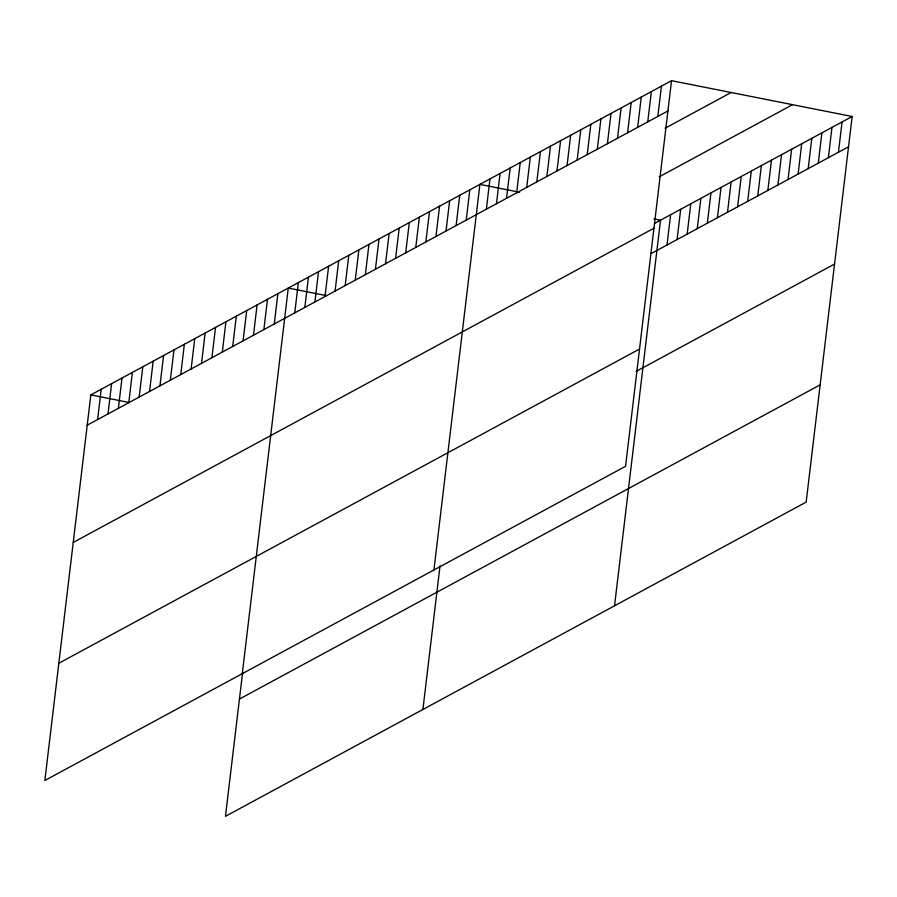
<?xml version="1.0" encoding="UTF-8"?>
<svg xmlns="http://www.w3.org/2000/svg" width="897" height="897" viewBox="0 0 897 897"><rect width="100%" height="100%" fill="white"/><g stroke="black" fill="none" stroke-linecap="round" stroke-linejoin="round"><path stroke-width="1.35" d="M671.539 80.685L90.832 394.893L44.85 780.502L625.557 466.294L671.539 80.685L852.15 116.498L806.168 502.107L225.461 816.315L242.594 672.672M97.616 419.561L101.226 389.276M107.999 413.943L111.609 383.647M118.393 408.314L122.003 378.029M128.787 402.697L132.397 372.412M139.181 397.068L142.791 366.783M149.564 391.451L153.185 361.166M159.958 385.822L163.568 355.537M170.352 380.205L173.962 349.92M180.745 374.576L184.356 344.291M191.139 368.959L194.75 338.674M201.522 363.341L205.133 333.045M211.916 357.712L215.527 327.427M222.31 352.095L225.921 321.799M232.704 346.466L236.315 316.181M243.087 340.849L246.709 310.553M253.481 335.22L257.091 304.935M263.875 329.603L267.485 299.306M274.269 323.974L277.879 293.689M242.291 673.669L288.273 288.06L326.676 295.685M294.743 312.896L298.353 282.611M304.834 307.436L308.445 277.151M314.914 301.986L318.525 271.69M325.006 296.526L328.616 266.241M335.086 291.065L338.696 260.78M345.177 285.605L348.787 255.32M355.257 280.156L358.867 249.859M365.348 274.695L368.959 244.41M375.428 269.235L379.039 238.95M385.519 263.785L389.13 233.489M395.599 258.325L399.21 228.04M405.691 252.864L409.301 222.579M415.771 247.404L419.381 217.119M425.862 241.955L429.472 211.658M435.942 236.494L439.564 206.209M446.033 231.034L449.644 200.749M456.113 225.584L459.735 195.288M466.205 220.124L469.815 189.828M433.924 569.976L479.906 184.378L519.632 192.25M422.902 709.482L440.035 565.839M486.376 209.203L489.986 178.918M496.467 203.754L500.078 173.457M506.547 198.293L510.158 168.008M516.638 192.833L520.249 162.548M526.718 187.372L530.329 157.087M536.81 181.923L540.42 151.627M546.89 176.462L550.5 146.177M556.981 171.002L560.591 140.717M567.061 165.553L570.671 135.256M577.152 160.092L580.763 129.807M587.232 154.632L590.843 124.347M597.324 149.171L600.934 118.886M607.404 143.722L611.014 113.426M617.495 138.261L621.105 107.976M627.575 132.801L631.185 102.516M637.666 127.352L641.277 97.055M647.746 121.891L651.368 91.606M657.837 116.431L661.448 86.146M614.535 605.789L660.517 220.191L653.891 218.879M666.987 245.016L670.608 214.731M677.078 239.555L680.688 209.27M687.169 234.106L690.78 203.81M697.249 228.645L700.86 198.36M707.341 223.185L710.951 192.9M717.421 217.736L721.031 187.439M727.512 212.275L731.122 181.99M737.592 206.815L741.202 176.53M747.683 201.354L751.294 171.069M757.763 195.905L761.374 165.609M767.854 190.444L771.465 160.159M777.934 184.984L781.545 154.699M788.026 179.535L791.636 149.238M798.106 174.074L801.716 143.789M808.197 168.614L811.807 138.329M818.277 163.153L821.887 132.868M828.368 157.704L831.979 127.408M838.448 152.243L842.059 121.958M87.222 425.189L667.917 110.97M665.013 128.282L731.133 92.503M659.194 176.844L792.544 104.68M654.911 223.218L852.15 116.498M73.24 542.438L653.935 228.23M651.3 253.503L848.54 146.783M58.832 663.253L639.539 349.034M636.197 371.369L834.558 264.043M239.443 699.055L820.15 384.847M90.832 394.893L129.246 402.518"/></g></svg>
